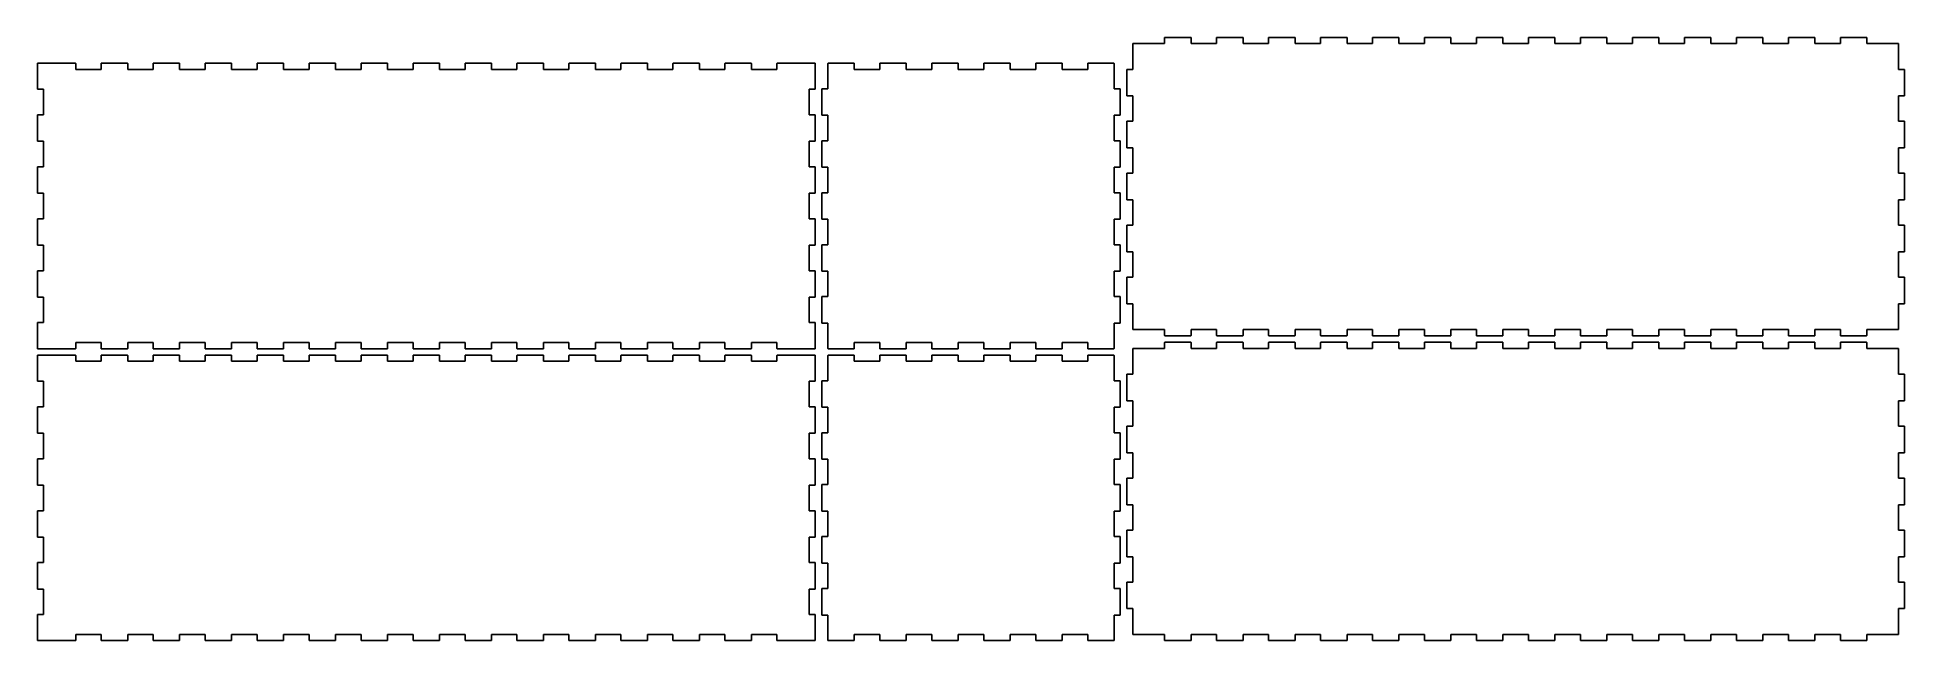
# Model space of a CAD drawing. Header units: inches. Extents: x 0 to 36, y 0.1 to 11.8.
import ezdxf

# ---------------------------------------------------------------- set-up
doc = ezdxf.new("R2010")
doc.units = ezdxf.units.IN

msp = doc.modelspace()

# ---------------------------------------------------------------- linework, layer by layer
at = {"layer": 'back_outsideCutPath'}
for p, q in [((0.003, 11.27), (0, 11.267)), ((0, 11.267), (0, 10.77)), ((0.737, 11.27), (0.003, 11.27)), ((0.74, 11.267), (0.737, 11.27)), ((0.74, 11.152), (0.74, 11.267)), ((1.234, 11.27), (1.231, 11.267)), ((1.231, 11.267), (1.231, 11.152)), ((1.74, 11.27), (1.234, 11.27)), ((1.743, 11.267), (1.74, 11.27)), ((1.743, 11.152), (1.743, 11.267)), ((2.237, 11.27), (2.234, 11.267)), ((2.234, 11.267), (2.234, 11.152)), ((2.743, 11.27), (2.237, 11.27)), ((2.746, 11.267), (2.743, 11.27)), ((2.746, 11.152), (2.746, 11.267)), ((3.24, 11.27), (3.237, 11.267)), ((3.237, 11.267), (3.237, 11.152)), ((3.746, 11.27), (3.24, 11.27)), ((3.749, 11.267), (3.746, 11.27)), ((3.749, 11.152), (3.749, 11.267)), ((4.243, 11.27), (4.24, 11.267)), ((4.24, 11.267), (4.24, 11.152)), ((4.749, 11.27), (4.243, 11.27)), ((4.752, 11.267), (4.749, 11.27)), ((4.752, 11.152), (4.752, 11.267)), ((5.246, 11.27), (5.243, 11.267)), ((5.243, 11.267), (5.243, 11.152)), ((5.752, 11.27), (5.246, 11.27)), ((5.755, 11.267), (5.752, 11.27)), ((5.755, 11.152), (5.755, 11.267)), ((6.249, 11.27), (6.246, 11.267)), ((6.246, 11.267), (6.246, 11.152)), ((6.755, 11.27), (6.249, 11.27)), ((6.758, 11.267), (6.755, 11.27)), ((6.758, 11.152), (6.758, 11.267)), ((7.252, 11.27), (7.249, 11.267)), ((7.249, 11.267), (7.249, 11.152)), ((7.758, 11.27), (7.252, 11.27)), ((7.761, 11.267), (7.758, 11.27)), ((7.761, 11.152), (7.761, 11.267)), ((8.255, 11.27), (8.252, 11.267)), ((8.252, 11.267), (8.252, 11.152)), ((8.761, 11.27), (8.255, 11.27)), ((8.764, 11.267), (8.761, 11.27)), ((8.764, 11.152), (8.764, 11.267)), ((9.258, 11.27), (9.255, 11.267)), ((9.255, 11.267), (9.255, 11.152)), ((9.764, 11.27), (9.258, 11.27)), ((9.767, 11.267), (9.764, 11.27)), ((9.767, 11.152), (9.767, 11.267)), ((10.261, 11.27), (10.258, 11.267)), ((10.258, 11.267), (10.258, 11.152)), ((10.767, 11.27), (10.261, 11.27)), ((10.77, 11.267), (10.767, 11.27)), ((10.77, 11.152), (10.77, 11.267)), ((11.264, 11.27), (11.261, 11.267)), ((11.261, 11.267), (11.261, 11.152)), ((11.77, 11.27), (11.264, 11.27)), ((11.773, 11.267), (11.77, 11.27)), ((11.773, 11.152), (11.773, 11.267)), ((12.267, 11.27), (12.264, 11.267)), ((12.264, 11.267), (12.264, 11.152)), ((12.773, 11.27), (12.267, 11.27)), ((12.776, 11.267), (12.773, 11.27)), ((12.776, 11.152), (12.776, 11.267)), ((13.27, 11.27), (13.267, 11.267)), ((13.267, 11.267), (13.267, 11.152)), ((13.776, 11.27), (13.27, 11.27)), ((13.779, 11.267), (13.776, 11.27)), ((13.779, 11.152), (13.779, 11.267)), ((14.273, 11.27), (14.27, 11.267)), ((14.27, 11.267), (14.27, 11.152)), ((15.007, 11.27), (14.273, 11.27)), ((15.01, 11.267), (15.007, 11.27)), ((15.01, 10.77), (15.01, 11.267)), ((1.231, 11.152), (0.74, 11.152)), ((2.234, 11.152), (1.743, 11.152)), ((3.237, 11.152), (2.746, 11.152)), ((4.24, 11.152), (3.749, 11.152)), ((5.243, 11.152), (4.752, 11.152)), ((6.246, 11.152), (5.755, 11.152)), ((7.249, 11.152), (6.758, 11.152)), ((8.252, 11.152), (7.761, 11.152)), ((9.255, 11.152), (8.764, 11.152)), ((10.258, 11.152), (9.767, 11.152)), ((11.261, 11.152), (10.77, 11.152)), ((12.264, 11.152), (11.773, 11.152)), ((13.267, 11.152), (12.776, 11.152)), ((14.27, 11.152), (13.779, 11.152)), ((0, 10.77), (0.003, 10.767)), ((0.003, 10.767), (0.118, 10.767)), ((0.118, 10.767), (0.118, 10.275)), ((14.892, 10.275), (14.892, 10.767)), ((14.892, 10.767), (15.007, 10.767)), ((15.007, 10.767), (15.01, 10.77)), ((0.003, 10.275), (0, 10.272)), ((0, 10.272), (0, 9.767)), ((0.118, 10.275), (0.003, 10.275)), ((15.007, 10.275), (14.892, 10.275)), ((15.01, 10.272), (15.007, 10.275)), ((15.01, 9.767), (15.01, 10.272)), ((0, 9.767), (0.003, 9.764)), ((0.003, 9.764), (0.118, 9.764)), ((0.118, 9.764), (0.118, 9.272)), ((14.892, 9.272), (14.892, 9.764)), ((14.892, 9.764), (15.007, 9.764)), ((15.007, 9.764), (15.01, 9.767)), ((0.003, 9.272), (0, 9.269)), ((0, 9.269), (0, 8.764)), ((0.118, 9.272), (0.003, 9.272)), ((15.007, 9.272), (14.892, 9.272)), ((15.01, 9.269), (15.007, 9.272)), ((15.01, 8.764), (15.01, 9.269)), ((0, 8.764), (0.003, 8.761)), ((0.003, 8.761), (0.118, 8.761)), ((0.118, 8.761), (0.118, 8.269)), ((14.892, 8.269), (14.892, 8.761)), ((14.892, 8.761), (15.007, 8.761)), ((15.007, 8.761), (15.01, 8.764)), ((0.003, 8.269), (0, 8.266)), ((0, 8.266), (0, 7.761)), ((0.118, 8.269), (0.003, 8.269)), ((15.007, 8.269), (14.892, 8.269)), ((15.01, 8.266), (15.007, 8.269)), ((15.01, 7.761), (15.01, 8.266)), ((0, 7.761), (0.003, 7.758)), ((0.003, 7.758), (0.118, 7.758)), ((0.118, 7.758), (0.118, 7.266)), ((14.892, 7.266), (14.892, 7.758)), ((14.892, 7.758), (15.007, 7.758)), ((15.007, 7.758), (15.01, 7.761)), ((0.003, 7.266), (0, 7.263)), ((0, 7.263), (0, 6.758)), ((0.118, 7.266), (0.003, 7.266)), ((15.007, 7.266), (14.892, 7.266)), ((15.01, 7.263), (15.007, 7.266)), ((15.01, 6.758), (15.01, 7.263)), ((0, 6.758), (0.003, 6.755)), ((0.003, 6.755), (0.118, 6.755)), ((0.118, 6.755), (0.118, 6.263)), ((14.892, 6.263), (14.892, 6.755)), ((14.892, 6.755), (15.007, 6.755)), ((15.007, 6.755), (15.01, 6.758)), ((0.003, 6.263), (0, 6.26)), ((0, 6.26), (0, 5.763)), ((0.118, 6.263), (0.003, 6.263)), ((15.007, 6.263), (14.892, 6.263)), ((15.01, 6.26), (15.007, 6.263)), ((15.01, 5.763), (15.01, 6.26)), ((0.74, 5.763), (0.74, 5.878)), ((0.74, 5.878), (1.231, 5.878)), ((1.231, 5.878), (1.231, 5.763)), ((1.743, 5.763), (1.743, 5.878)), ((1.743, 5.878), (2.234, 5.878)), ((2.234, 5.878), (2.234, 5.763)), ((2.746, 5.763), (2.746, 5.878)), ((2.746, 5.878), (3.237, 5.878)), ((3.237, 5.878), (3.237, 5.763)), ((3.749, 5.763), (3.749, 5.878)), ((3.749, 5.878), (4.24, 5.878)), ((4.24, 5.878), (4.24, 5.763)), ((4.752, 5.763), (4.752, 5.878)), ((4.752, 5.878), (5.243, 5.878)), ((5.243, 5.878), (5.243, 5.763)), ((5.755, 5.763), (5.755, 5.878)), ((5.755, 5.878), (6.246, 5.878)), ((6.246, 5.878), (6.246, 5.763)), ((6.758, 5.763), (6.758, 5.878)), ((6.758, 5.878), (7.249, 5.878)), ((7.249, 5.878), (7.249, 5.763)), ((7.761, 5.763), (7.761, 5.878)), ((7.761, 5.878), (8.252, 5.878)), ((8.252, 5.878), (8.252, 5.763)), ((8.764, 5.763), (8.764, 5.878)), ((8.764, 5.878), (9.255, 5.878)), ((9.255, 5.878), (9.255, 5.763)), ((9.767, 5.763), (9.767, 5.878)), ((9.767, 5.878), (10.258, 5.878)), ((10.258, 5.878), (10.258, 5.763)), ((10.77, 5.763), (10.77, 5.878)), ((10.77, 5.878), (11.261, 5.878)), ((11.261, 5.878), (11.261, 5.763)), ((11.773, 5.763), (11.773, 5.878)), ((11.773, 5.878), (12.264, 5.878)), ((12.264, 5.878), (12.264, 5.763)), ((12.776, 5.763), (12.776, 5.878)), ((12.776, 5.878), (13.267, 5.878)), ((13.267, 5.878), (13.267, 5.763)), ((13.779, 5.763), (13.779, 5.878)), ((13.779, 5.878), (14.27, 5.878)), ((14.27, 5.878), (14.27, 5.763)), ((0, 5.763), (0.003, 5.76)), ((0.003, 5.76), (0.737, 5.76)), ((0.737, 5.76), (0.74, 5.763)), ((1.231, 5.763), (1.234, 5.76)), ((1.234, 5.76), (1.74, 5.76)), ((1.74, 5.76), (1.743, 5.763)), ((2.234, 5.763), (2.237, 5.76)), ((2.237, 5.76), (2.743, 5.76)), ((2.743, 5.76), (2.746, 5.763)), ((3.237, 5.763), (3.24, 5.76)), ((3.24, 5.76), (3.746, 5.76)), ((3.746, 5.76), (3.749, 5.763)), ((4.24, 5.763), (4.243, 5.76)), ((4.243, 5.76), (4.749, 5.76)), ((4.749, 5.76), (4.752, 5.763)), ((5.243, 5.763), (5.246, 5.76)), ((5.246, 5.76), (5.752, 5.76)), ((5.752, 5.76), (5.755, 5.763)), ((6.246, 5.763), (6.249, 5.76)), ((6.249, 5.76), (6.755, 5.76)), ((6.755, 5.76), (6.758, 5.763)), ((7.249, 5.763), (7.252, 5.76)), ((7.252, 5.76), (7.758, 5.76)), ((7.758, 5.76), (7.761, 5.763)), ((8.252, 5.763), (8.255, 5.76)), ((8.255, 5.76), (8.761, 5.76)), ((8.761, 5.76), (8.764, 5.763)), ((9.255, 5.763), (9.258, 5.76)), ((9.258, 5.76), (9.764, 5.76)), ((9.764, 5.76), (9.767, 5.763)), ((10.258, 5.763), (10.261, 5.76)), ((10.261, 5.76), (10.767, 5.76)), ((10.767, 5.76), (10.77, 5.763)), ((11.261, 5.763), (11.264, 5.76)), ((11.264, 5.76), (11.77, 5.76)), ((11.77, 5.76), (11.773, 5.763)), ((12.264, 5.763), (12.267, 5.76)), ((12.267, 5.76), (12.773, 5.76)), ((12.773, 5.76), (12.776, 5.763)), ((13.267, 5.763), (13.27, 5.76)), ((13.27, 5.76), (13.776, 5.76)), ((13.776, 5.76), (13.779, 5.763)), ((14.27, 5.763), (14.273, 5.76)), ((14.273, 5.76), (15.007, 5.76)), ((15.007, 5.76), (15.01, 5.763))]:
    msp.add_line(p, q, dxfattribs=at)
at = {"layer": 'bottom_outsideCutPath'}
for p, q in [((21.141, 11.652), (21.138, 11.649)), ((21.138, 11.649), (21.138, 11.152)), ((21.75, 11.652), (21.141, 11.652)), ((21.753, 11.77), (21.75, 11.767)), ((21.75, 11.767), (21.75, 11.652)), ((22.258, 11.77), (21.753, 11.77)), ((22.261, 11.767), (22.258, 11.77)), ((22.261, 11.652), (22.261, 11.767)), ((22.753, 11.652), (22.261, 11.652)), ((22.756, 11.77), (22.753, 11.767)), ((22.753, 11.767), (22.753, 11.652)), ((23.261, 11.77), (22.756, 11.77)), ((23.264, 11.767), (23.261, 11.77)), ((23.264, 11.652), (23.264, 11.767)), ((23.756, 11.652), (23.264, 11.652)), ((23.759, 11.77), (23.756, 11.767)), ((23.756, 11.767), (23.756, 11.652)), ((24.264, 11.77), (23.759, 11.77)), ((24.267, 11.767), (24.264, 11.77)), ((24.267, 11.652), (24.267, 11.767)), ((24.759, 11.652), (24.267, 11.652)), ((24.762, 11.77), (24.759, 11.767)), ((24.759, 11.767), (24.759, 11.652)), ((25.267, 11.77), (24.762, 11.77)), ((25.27, 11.767), (25.267, 11.77)), ((25.27, 11.652), (25.27, 11.767)), ((25.762, 11.652), (25.27, 11.652)), ((25.765, 11.77), (25.762, 11.767)), ((25.762, 11.767), (25.762, 11.652)), ((26.27, 11.77), (25.765, 11.77)), ((26.273, 11.767), (26.27, 11.77)), ((26.273, 11.652), (26.273, 11.767)), ((26.765, 11.652), (26.273, 11.652)), ((26.768, 11.77), (26.765, 11.767)), ((26.765, 11.767), (26.765, 11.652)), ((27.273, 11.77), (26.768, 11.77)), ((27.276, 11.767), (27.273, 11.77)), ((27.276, 11.652), (27.276, 11.767)), ((27.768, 11.652), (27.276, 11.652)), ((27.771, 11.77), (27.768, 11.767)), ((27.768, 11.767), (27.768, 11.652)), ((28.276, 11.77), (27.771, 11.77)), ((28.279, 11.767), (28.276, 11.77)), ((28.279, 11.652), (28.279, 11.767)), ((28.771, 11.652), (28.279, 11.652)), ((28.774, 11.77), (28.771, 11.767)), ((28.771, 11.767), (28.771, 11.652)), ((29.279, 11.77), (28.774, 11.77)), ((29.282, 11.767), (29.279, 11.77)), ((29.282, 11.652), (29.282, 11.767)), ((29.774, 11.652), (29.282, 11.652)), ((29.777, 11.77), (29.774, 11.767)), ((29.774, 11.767), (29.774, 11.652)), ((30.282, 11.77), (29.777, 11.77)), ((30.285, 11.767), (30.282, 11.77)), ((30.285, 11.652), (30.285, 11.767)), ((30.777, 11.652), (30.285, 11.652)), ((30.78, 11.77), (30.777, 11.767)), ((30.777, 11.767), (30.777, 11.652)), ((31.285, 11.77), (30.78, 11.77)), ((31.288, 11.767), (31.285, 11.77)), ((31.288, 11.652), (31.288, 11.767)), ((31.78, 11.652), (31.288, 11.652)), ((31.783, 11.77), (31.78, 11.767)), ((31.78, 11.767), (31.78, 11.652)), ((32.288, 11.77), (31.783, 11.77)), ((32.291, 11.767), (32.288, 11.77)), ((32.291, 11.652), (32.291, 11.767)), ((32.783, 11.652), (32.291, 11.652)), ((32.786, 11.77), (32.783, 11.767)), ((32.783, 11.767), (32.783, 11.652)), ((33.291, 11.77), (32.786, 11.77)), ((33.294, 11.767), (33.291, 11.77)), ((33.294, 11.652), (33.294, 11.767)), ((33.786, 11.652), (33.294, 11.652)), ((33.789, 11.77), (33.786, 11.767)), ((33.786, 11.767), (33.786, 11.652)), ((34.294, 11.77), (33.789, 11.77)), ((34.297, 11.767), (34.294, 11.77)), ((34.297, 11.652), (34.297, 11.767)), ((34.789, 11.652), (34.297, 11.652)), ((34.792, 11.77), (34.789, 11.767)), ((34.789, 11.767), (34.789, 11.652)), ((35.297, 11.77), (34.792, 11.77)), ((35.3, 11.767), (35.297, 11.77)), ((35.3, 11.652), (35.3, 11.767)), ((35.909, 11.652), (35.3, 11.652)), ((35.912, 11.649), (35.909, 11.652)), ((35.912, 11.152), (35.912, 11.649)), ((21.023, 11.152), (21.02, 11.149)), ((21.02, 11.149), (21.02, 10.643)), ((21.138, 11.152), (21.023, 11.152)), ((36.027, 11.152), (35.912, 11.152)), ((36.03, 11.149), (36.027, 11.152)), ((36.03, 10.643), (36.03, 11.149)), ((21.02, 10.643), (21.023, 10.64)), ((21.023, 10.64), (21.138, 10.64)), ((21.138, 10.64), (21.138, 10.149)), ((35.912, 10.149), (35.912, 10.64)), ((35.912, 10.64), (36.027, 10.64)), ((36.027, 10.64), (36.03, 10.643)), ((21.023, 10.149), (21.02, 10.146)), ((21.02, 10.146), (21.02, 9.64)), ((21.138, 10.149), (21.023, 10.149)), ((36.027, 10.149), (35.912, 10.149)), ((36.03, 10.146), (36.027, 10.149)), ((36.03, 9.64), (36.03, 10.146)), ((21.02, 9.64), (21.023, 9.637)), ((21.023, 9.637), (21.138, 9.637)), ((21.138, 9.637), (21.138, 9.146)), ((35.912, 9.146), (35.912, 9.637)), ((35.912, 9.637), (36.027, 9.637)), ((36.027, 9.637), (36.03, 9.64)), ((21.023, 9.146), (21.02, 9.143)), ((21.02, 9.143), (21.02, 8.637)), ((21.138, 9.146), (21.023, 9.146)), ((36.027, 9.146), (35.912, 9.146)), ((36.03, 9.143), (36.027, 9.146)), ((36.03, 8.637), (36.03, 9.143)), ((21.02, 8.637), (21.023, 8.634)), ((21.023, 8.634), (21.138, 8.634)), ((21.138, 8.634), (21.138, 8.143)), ((35.912, 8.143), (35.912, 8.634)), ((35.912, 8.634), (36.027, 8.634)), ((36.027, 8.634), (36.03, 8.637)), ((21.023, 8.143), (21.02, 8.14)), ((21.02, 8.14), (21.02, 7.634)), ((21.138, 8.143), (21.023, 8.143)), ((36.027, 8.143), (35.912, 8.143)), ((36.03, 8.14), (36.027, 8.143)), ((36.03, 7.634), (36.03, 8.14)), ((21.02, 7.634), (21.023, 7.631)), ((21.023, 7.631), (21.138, 7.631)), ((21.138, 7.631), (21.138, 7.14)), ((35.912, 7.14), (35.912, 7.631)), ((35.912, 7.631), (36.027, 7.631)), ((36.027, 7.631), (36.03, 7.634)), ((21.023, 7.14), (21.02, 7.137)), ((21.02, 7.137), (21.02, 6.631)), ((21.138, 7.14), (21.023, 7.14)), ((36.027, 7.14), (35.912, 7.14)), ((36.03, 7.137), (36.027, 7.14)), ((36.03, 6.631), (36.03, 7.137)), ((21.02, 6.631), (21.023, 6.628)), ((21.023, 6.628), (21.138, 6.628)), ((21.138, 6.628), (21.138, 6.131)), ((35.912, 6.131), (35.912, 6.628)), ((35.912, 6.628), (36.027, 6.628)), ((36.027, 6.628), (36.03, 6.631)), ((21.138, 6.131), (21.141, 6.128)), ((21.141, 6.128), (21.75, 6.128)), ((21.75, 6.128), (21.75, 6.013)), ((22.261, 6.013), (22.261, 6.128)), ((22.261, 6.128), (22.753, 6.128)), ((22.753, 6.128), (22.753, 6.013)), ((23.264, 6.013), (23.264, 6.128)), ((23.264, 6.128), (23.756, 6.128)), ((23.756, 6.128), (23.756, 6.013)), ((24.267, 6.013), (24.267, 6.128)), ((24.267, 6.128), (24.759, 6.128)), ((24.759, 6.128), (24.759, 6.013)), ((25.27, 6.013), (25.27, 6.128)), ((25.27, 6.128), (25.762, 6.128)), ((25.762, 6.128), (25.762, 6.013)), ((26.273, 6.013), (26.273, 6.128)), ((26.273, 6.128), (26.765, 6.128)), ((26.765, 6.128), (26.765, 6.013)), ((27.276, 6.013), (27.276, 6.128)), ((27.276, 6.128), (27.768, 6.128)), ((27.768, 6.128), (27.768, 6.013)), ((28.279, 6.013), (28.279, 6.128)), ((28.279, 6.128), (28.771, 6.128)), ((28.771, 6.128), (28.771, 6.013)), ((29.282, 6.013), (29.282, 6.128)), ((29.282, 6.128), (29.774, 6.128)), ((29.774, 6.128), (29.774, 6.013)), ((30.285, 6.013), (30.285, 6.128)), ((30.285, 6.128), (30.777, 6.128)), ((30.777, 6.128), (30.777, 6.013)), ((31.288, 6.013), (31.288, 6.128)), ((31.288, 6.128), (31.78, 6.128)), ((31.78, 6.128), (31.78, 6.013)), ((32.291, 6.013), (32.291, 6.128)), ((32.291, 6.128), (32.783, 6.128)), ((32.783, 6.128), (32.783, 6.013)), ((33.294, 6.013), (33.294, 6.128)), ((33.294, 6.128), (33.786, 6.128)), ((33.786, 6.128), (33.786, 6.013)), ((34.297, 6.013), (34.297, 6.128)), ((34.297, 6.128), (34.789, 6.128)), ((34.789, 6.128), (34.789, 6.013)), ((35.3, 6.013), (35.3, 6.128)), ((35.3, 6.128), (35.909, 6.128)), ((35.909, 6.128), (35.912, 6.131)), ((21.75, 6.013), (21.753, 6.01)), ((21.753, 6.01), (22.258, 6.01)), ((22.258, 6.01), (22.261, 6.013)), ((22.753, 6.013), (22.756, 6.01)), ((22.756, 6.01), (23.261, 6.01)), ((23.261, 6.01), (23.264, 6.013)), ((23.756, 6.013), (23.759, 6.01)), ((23.759, 6.01), (24.264, 6.01)), ((24.264, 6.01), (24.267, 6.013)), ((24.759, 6.013), (24.762, 6.01)), ((24.762, 6.01), (25.267, 6.01)), ((25.267, 6.01), (25.27, 6.013)), ((25.762, 6.013), (25.765, 6.01)), ((25.765, 6.01), (26.27, 6.01)), ((26.27, 6.01), (26.273, 6.013)), ((26.765, 6.013), (26.768, 6.01)), ((26.768, 6.01), (27.273, 6.01)), ((27.273, 6.01), (27.276, 6.013)), ((27.768, 6.013), (27.771, 6.01)), ((27.771, 6.01), (28.276, 6.01)), ((28.276, 6.01), (28.279, 6.013)), ((28.771, 6.013), (28.774, 6.01)), ((28.774, 6.01), (29.279, 6.01)), ((29.279, 6.01), (29.282, 6.013)), ((29.774, 6.013), (29.777, 6.01)), ((29.777, 6.01), (30.282, 6.01)), ((30.282, 6.01), (30.285, 6.013)), ((30.777, 6.013), (30.78, 6.01)), ((30.78, 6.01), (31.285, 6.01)), ((31.285, 6.01), (31.288, 6.013)), ((31.78, 6.013), (31.783, 6.01)), ((31.783, 6.01), (32.288, 6.01)), ((32.288, 6.01), (32.291, 6.013)), ((32.783, 6.013), (32.786, 6.01)), ((32.786, 6.01), (33.291, 6.01)), ((33.291, 6.01), (33.294, 6.013)), ((33.786, 6.013), (33.789, 6.01)), ((33.789, 6.01), (34.294, 6.01)), ((34.294, 6.01), (34.297, 6.013)), ((34.789, 6.013), (34.792, 6.01)), ((34.792, 6.01), (35.297, 6.01)), ((35.297, 6.01), (35.3, 6.013))]:
    msp.add_line(p, q, dxfattribs=at)
at = {"layer": 'front_outsideCutPath'}
for p, q in [((0.003, 5.635), (0, 5.632)), ((0, 5.632), (0, 5.135)), ((0.737, 5.635), (0.003, 5.635)), ((0.74, 5.632), (0.737, 5.635)), ((0.74, 5.517), (0.74, 5.632)), ((1.231, 5.517), (0.74, 5.517)), ((1.234, 5.635), (1.231, 5.632)), ((1.231, 5.632), (1.231, 5.517)), ((1.74, 5.635), (1.234, 5.635)), ((1.743, 5.632), (1.74, 5.635)), ((1.743, 5.517), (1.743, 5.632)), ((2.234, 5.517), (1.743, 5.517)), ((2.237, 5.635), (2.234, 5.632)), ((2.234, 5.632), (2.234, 5.517)), ((2.743, 5.635), (2.237, 5.635)), ((2.746, 5.632), (2.743, 5.635)), ((2.746, 5.517), (2.746, 5.632)), ((3.237, 5.517), (2.746, 5.517)), ((3.24, 5.635), (3.237, 5.632)), ((3.237, 5.632), (3.237, 5.517)), ((3.746, 5.635), (3.24, 5.635)), ((3.749, 5.632), (3.746, 5.635)), ((3.749, 5.517), (3.749, 5.632)), ((4.24, 5.517), (3.749, 5.517)), ((4.243, 5.635), (4.24, 5.632)), ((4.24, 5.632), (4.24, 5.517)), ((4.749, 5.635), (4.243, 5.635)), ((4.752, 5.632), (4.749, 5.635)), ((4.752, 5.517), (4.752, 5.632)), ((5.243, 5.517), (4.752, 5.517)), ((5.246, 5.635), (5.243, 5.632)), ((5.243, 5.632), (5.243, 5.517)), ((5.752, 5.635), (5.246, 5.635)), ((5.755, 5.632), (5.752, 5.635)), ((5.755, 5.517), (5.755, 5.632)), ((6.246, 5.517), (5.755, 5.517)), ((6.249, 5.635), (6.246, 5.632)), ((6.246, 5.632), (6.246, 5.517)), ((6.755, 5.635), (6.249, 5.635)), ((6.758, 5.632), (6.755, 5.635)), ((6.758, 5.517), (6.758, 5.632)), ((7.249, 5.517), (6.758, 5.517)), ((7.252, 5.635), (7.249, 5.632)), ((7.249, 5.632), (7.249, 5.517)), ((7.758, 5.635), (7.252, 5.635)), ((7.761, 5.632), (7.758, 5.635)), ((7.761, 5.517), (7.761, 5.632)), ((8.252, 5.517), (7.761, 5.517)), ((8.255, 5.635), (8.252, 5.632)), ((8.252, 5.632), (8.252, 5.517)), ((8.761, 5.635), (8.255, 5.635)), ((8.764, 5.632), (8.761, 5.635)), ((8.764, 5.517), (8.764, 5.632)), ((9.255, 5.517), (8.764, 5.517)), ((9.258, 5.635), (9.255, 5.632)), ((9.255, 5.632), (9.255, 5.517)), ((9.764, 5.635), (9.258, 5.635)), ((9.767, 5.632), (9.764, 5.635)), ((9.767, 5.517), (9.767, 5.632)), ((10.258, 5.517), (9.767, 5.517)), ((10.261, 5.635), (10.258, 5.632)), ((10.258, 5.632), (10.258, 5.517)), ((10.767, 5.635), (10.261, 5.635)), ((10.77, 5.632), (10.767, 5.635)), ((10.77, 5.517), (10.77, 5.632)), ((11.261, 5.517), (10.77, 5.517)), ((11.264, 5.635), (11.261, 5.632)), ((11.261, 5.632), (11.261, 5.517)), ((11.77, 5.635), (11.264, 5.635)), ((11.773, 5.632), (11.77, 5.635)), ((11.773, 5.517), (11.773, 5.632)), ((12.264, 5.517), (11.773, 5.517)), ((12.267, 5.635), (12.264, 5.632)), ((12.264, 5.632), (12.264, 5.517)), ((12.773, 5.635), (12.267, 5.635)), ((12.776, 5.632), (12.773, 5.635)), ((12.776, 5.517), (12.776, 5.632)), ((13.267, 5.517), (12.776, 5.517)), ((13.27, 5.635), (13.267, 5.632)), ((13.267, 5.632), (13.267, 5.517)), ((13.776, 5.635), (13.27, 5.635)), ((13.779, 5.632), (13.776, 5.635)), ((13.779, 5.517), (13.779, 5.632)), ((14.27, 5.517), (13.779, 5.517)), ((14.273, 5.635), (14.27, 5.632)), ((14.27, 5.632), (14.27, 5.517)), ((15.007, 5.635), (14.273, 5.635)), ((15.01, 5.632), (15.007, 5.635)), ((15.01, 5.135), (15.01, 5.632)), ((0, 5.135), (0.003, 5.132)), ((0.003, 5.132), (0.118, 5.132)), ((0.118, 5.132), (0.118, 4.64)), ((14.892, 4.64), (14.892, 5.132)), ((14.892, 5.132), (15.007, 5.132)), ((15.007, 5.132), (15.01, 5.135)), ((0.003, 4.64), (0, 4.637)), ((0, 4.637), (0, 4.132)), ((0.118, 4.64), (0.003, 4.64)), ((15.007, 4.64), (14.892, 4.64)), ((15.01, 4.637), (15.007, 4.64)), ((15.01, 4.132), (15.01, 4.637)), ((0, 4.132), (0.003, 4.129)), ((0.003, 4.129), (0.118, 4.129)), ((0.118, 4.129), (0.118, 3.637)), ((14.892, 3.637), (14.892, 4.129)), ((14.892, 4.129), (15.007, 4.129)), ((15.007, 4.129), (15.01, 4.132)), ((0.003, 3.637), (0, 3.634)), ((0, 3.634), (0, 3.129)), ((0.118, 3.637), (0.003, 3.637)), ((15.007, 3.637), (14.892, 3.637)), ((15.01, 3.634), (15.007, 3.637)), ((15.01, 3.129), (15.01, 3.634)), ((0, 3.129), (0.003, 3.126)), ((0.003, 3.126), (0.118, 3.126)), ((0.118, 3.126), (0.118, 2.634)), ((14.892, 2.634), (14.892, 3.126)), ((14.892, 3.126), (15.007, 3.126)), ((15.007, 3.126), (15.01, 3.129)), ((0.003, 2.634), (0, 2.631)), ((0, 2.631), (0, 2.126)), ((0.118, 2.634), (0.003, 2.634)), ((15.007, 2.634), (14.892, 2.634)), ((15.01, 2.631), (15.007, 2.634)), ((15.01, 2.126), (15.01, 2.631)), ((0, 2.126), (0.003, 2.123)), ((0.003, 2.123), (0.118, 2.123)), ((0.118, 2.123), (0.118, 1.631)), ((14.892, 1.631), (14.892, 2.123)), ((14.892, 2.123), (15.007, 2.123)), ((15.007, 2.123), (15.01, 2.126)), ((0.003, 1.631), (0, 1.628)), ((0, 1.628), (0, 1.123)), ((0.118, 1.631), (0.003, 1.631)), ((15.007, 1.631), (14.892, 1.631)), ((15.01, 1.628), (15.007, 1.631)), ((15.01, 1.123), (15.01, 1.628)), ((0, 1.123), (0.003, 1.12)), ((0.003, 1.12), (0.118, 1.12)), ((0.118, 1.12), (0.118, 0.628)), ((14.892, 0.628), (14.892, 1.12)), ((14.892, 1.12), (15.007, 1.12)), ((15.007, 1.12), (15.01, 1.123)), ((0.003, 0.628), (0, 0.625)), ((0, 0.625), (0, 0.128)), ((0.118, 0.628), (0.003, 0.628)), ((15.007, 0.628), (14.892, 0.628)), ((15.01, 0.625), (15.007, 0.628)), ((15.01, 0.128), (15.01, 0.625)), ((0, 0.128), (0.003, 0.125)), ((0.003, 0.125), (0.737, 0.125)), ((0.737, 0.125), (0.74, 0.128)), ((0.74, 0.128), (0.74, 0.243)), ((0.74, 0.243), (1.231, 0.243)), ((1.231, 0.243), (1.231, 0.128)), ((1.231, 0.128), (1.234, 0.125)), ((1.234, 0.125), (1.74, 0.125)), ((1.74, 0.125), (1.743, 0.128)), ((1.743, 0.128), (1.743, 0.243)), ((1.743, 0.243), (2.234, 0.243)), ((2.234, 0.243), (2.234, 0.128)), ((2.234, 0.128), (2.237, 0.125)), ((2.237, 0.125), (2.743, 0.125)), ((2.743, 0.125), (2.746, 0.128)), ((2.746, 0.128), (2.746, 0.243)), ((2.746, 0.243), (3.237, 0.243)), ((3.237, 0.243), (3.237, 0.128)), ((3.237, 0.128), (3.24, 0.125)), ((3.24, 0.125), (3.746, 0.125)), ((3.746, 0.125), (3.749, 0.128)), ((3.749, 0.128), (3.749, 0.243)), ((3.749, 0.243), (4.24, 0.243)), ((4.24, 0.243), (4.24, 0.128)), ((4.24, 0.128), (4.243, 0.125)), ((4.243, 0.125), (4.749, 0.125)), ((4.749, 0.125), (4.752, 0.128)), ((4.752, 0.128), (4.752, 0.243)), ((4.752, 0.243), (5.243, 0.243)), ((5.243, 0.243), (5.243, 0.128)), ((5.243, 0.128), (5.246, 0.125)), ((5.246, 0.125), (5.752, 0.125)), ((5.752, 0.125), (5.755, 0.128)), ((5.755, 0.128), (5.755, 0.243)), ((5.755, 0.243), (6.246, 0.243)), ((6.246, 0.243), (6.246, 0.128)), ((6.246, 0.128), (6.249, 0.125)), ((6.249, 0.125), (6.755, 0.125)), ((6.755, 0.125), (6.758, 0.128)), ((6.758, 0.128), (6.758, 0.243)), ((6.758, 0.243), (7.249, 0.243)), ((7.249, 0.243), (7.249, 0.128)), ((7.249, 0.128), (7.252, 0.125)), ((7.252, 0.125), (7.758, 0.125)), ((7.758, 0.125), (7.761, 0.128)), ((7.761, 0.128), (7.761, 0.243)), ((7.761, 0.243), (8.252, 0.243)), ((8.252, 0.243), (8.252, 0.128)), ((8.252, 0.128), (8.255, 0.125)), ((8.255, 0.125), (8.761, 0.125)), ((8.761, 0.125), (8.764, 0.128)), ((8.764, 0.128), (8.764, 0.243)), ((8.764, 0.243), (9.255, 0.243)), ((9.255, 0.243), (9.255, 0.128)), ((9.255, 0.128), (9.258, 0.125)), ((9.258, 0.125), (9.764, 0.125)), ((9.764, 0.125), (9.767, 0.128)), ((9.767, 0.128), (9.767, 0.243)), ((9.767, 0.243), (10.258, 0.243)), ((10.258, 0.243), (10.258, 0.128)), ((10.258, 0.128), (10.261, 0.125)), ((10.261, 0.125), (10.767, 0.125)), ((10.767, 0.125), (10.77, 0.128)), ((10.77, 0.128), (10.77, 0.243)), ((10.77, 0.243), (11.261, 0.243)), ((11.261, 0.243), (11.261, 0.128)), ((11.261, 0.128), (11.264, 0.125)), ((11.264, 0.125), (11.77, 0.125)), ((11.77, 0.125), (11.773, 0.128)), ((11.773, 0.128), (11.773, 0.243)), ((11.773, 0.243), (12.264, 0.243)), ((12.264, 0.243), (12.264, 0.128)), ((12.264, 0.128), (12.267, 0.125)), ((12.267, 0.125), (12.773, 0.125)), ((12.773, 0.125), (12.776, 0.128)), ((12.776, 0.128), (12.776, 0.243)), ((12.776, 0.243), (13.267, 0.243)), ((13.267, 0.243), (13.267, 0.128)), ((13.267, 0.128), (13.27, 0.125)), ((13.27, 0.125), (13.776, 0.125)), ((13.776, 0.125), (13.779, 0.128)), ((13.779, 0.128), (13.779, 0.243)), ((13.779, 0.243), (14.27, 0.243)), ((14.27, 0.243), (14.27, 0.128)), ((14.27, 0.128), (14.273, 0.125)), ((14.273, 0.125), (15.007, 0.125)), ((15.007, 0.125), (15.01, 0.128))]:
    msp.add_line(p, q, dxfattribs=at)
at = {"layer": 'left_outsideCutPath'}
for p, q in [((15.256, 5.635), (15.253, 5.632)), ((15.253, 5.632), (15.253, 5.142)), ((15.76, 5.635), (15.256, 5.635)), ((15.763, 5.632), (15.76, 5.635)), ((15.763, 5.517), (15.763, 5.632)), ((16.255, 5.517), (15.763, 5.517)), ((16.258, 5.635), (16.255, 5.632)), ((16.255, 5.632), (16.255, 5.517)), ((16.763, 5.635), (16.258, 5.635)), ((16.766, 5.632), (16.763, 5.635)), ((16.766, 5.517), (16.766, 5.632)), ((17.258, 5.517), (16.766, 5.517)), ((17.261, 5.635), (17.258, 5.632)), ((17.258, 5.632), (17.258, 5.517)), ((17.766, 5.635), (17.261, 5.635)), ((17.769, 5.632), (17.766, 5.635)), ((17.769, 5.517), (17.769, 5.632)), ((18.261, 5.517), (17.769, 5.517)), ((18.264, 5.635), (18.261, 5.632)), ((18.261, 5.632), (18.261, 5.517)), ((18.769, 5.635), (18.264, 5.635)), ((18.772, 5.632), (18.769, 5.635)), ((18.772, 5.517), (18.772, 5.632)), ((19.264, 5.517), (18.772, 5.517)), ((19.267, 5.635), (19.264, 5.632)), ((19.264, 5.632), (19.264, 5.517)), ((19.772, 5.635), (19.267, 5.635)), ((19.775, 5.632), (19.772, 5.635)), ((19.775, 5.517), (19.775, 5.632)), ((20.267, 5.517), (19.775, 5.517)), ((20.27, 5.635), (20.267, 5.632)), ((20.267, 5.632), (20.267, 5.517)), ((20.774, 5.635), (20.27, 5.635)), ((20.777, 5.632), (20.774, 5.635)), ((20.777, 5.142), (20.777, 5.632)), ((15.138, 5.142), (15.135, 5.139)), ((15.135, 5.139), (15.135, 4.633)), ((15.253, 5.142), (15.138, 5.142)), ((20.892, 5.142), (20.777, 5.142)), ((20.895, 5.139), (20.892, 5.142)), ((20.895, 4.633), (20.895, 5.139)), ((15.135, 4.633), (15.138, 4.63)), ((15.138, 4.63), (15.253, 4.63)), ((15.253, 4.63), (15.253, 4.139)), ((20.777, 4.139), (20.777, 4.63)), ((20.777, 4.63), (20.892, 4.63)), ((20.892, 4.63), (20.895, 4.633)), ((15.138, 4.139), (15.135, 4.136)), ((15.135, 4.136), (15.135, 3.63)), ((15.253, 4.139), (15.138, 4.139)), ((20.892, 4.139), (20.777, 4.139)), ((20.895, 4.136), (20.892, 4.139)), ((20.895, 3.63), (20.895, 4.136)), ((15.135, 3.63), (15.138, 3.627)), ((15.138, 3.627), (15.253, 3.627)), ((15.253, 3.627), (15.253, 3.136)), ((20.777, 3.136), (20.777, 3.627)), ((20.777, 3.627), (20.892, 3.627)), ((20.892, 3.627), (20.895, 3.63)), ((15.138, 3.136), (15.135, 3.133)), ((15.135, 3.133), (15.135, 2.627)), ((15.253, 3.136), (15.138, 3.136)), ((20.892, 3.136), (20.777, 3.136)), ((20.895, 3.133), (20.892, 3.136)), ((20.895, 2.627), (20.895, 3.133)), ((15.135, 2.627), (15.138, 2.624)), ((15.138, 2.624), (15.253, 2.624)), ((15.253, 2.624), (15.253, 2.133)), ((20.777, 2.133), (20.777, 2.624)), ((20.777, 2.624), (20.892, 2.624)), ((20.892, 2.624), (20.895, 2.627)), ((15.138, 2.133), (15.135, 2.13)), ((15.135, 2.13), (15.135, 1.624)), ((15.253, 2.133), (15.138, 2.133)), ((20.892, 2.133), (20.777, 2.133)), ((20.895, 2.13), (20.892, 2.133)), ((20.895, 1.624), (20.895, 2.13)), ((15.135, 1.624), (15.138, 1.621)), ((15.138, 1.621), (15.253, 1.621)), ((15.253, 1.621), (15.253, 1.13)), ((20.777, 1.13), (20.777, 1.621)), ((20.777, 1.621), (20.892, 1.621)), ((20.892, 1.621), (20.895, 1.624)), ((15.138, 1.13), (15.135, 1.127)), ((15.135, 1.127), (15.135, 0.621)), ((15.253, 1.13), (15.138, 1.13)), ((20.892, 1.13), (20.777, 1.13)), ((20.895, 1.127), (20.892, 1.13)), ((20.895, 0.621), (20.895, 1.127)), ((15.135, 0.621), (15.138, 0.618)), ((15.138, 0.618), (15.253, 0.618)), ((15.253, 0.618), (15.253, 0.128)), ((20.777, 0.128), (20.777, 0.618)), ((20.777, 0.618), (20.892, 0.618)), ((20.892, 0.618), (20.895, 0.621)), ((15.253, 0.128), (15.256, 0.125)), ((15.256, 0.125), (15.76, 0.125)), ((15.76, 0.125), (15.763, 0.128)), ((15.763, 0.128), (15.763, 0.243)), ((15.763, 0.243), (16.255, 0.243)), ((16.255, 0.243), (16.255, 0.128)), ((16.255, 0.128), (16.258, 0.125)), ((16.258, 0.125), (16.763, 0.125)), ((16.763, 0.125), (16.766, 0.128)), ((16.766, 0.128), (16.766, 0.243)), ((16.766, 0.243), (17.258, 0.243)), ((17.258, 0.243), (17.258, 0.128)), ((17.258, 0.128), (17.261, 0.125)), ((17.261, 0.125), (17.766, 0.125)), ((17.766, 0.125), (17.769, 0.128)), ((17.769, 0.128), (17.769, 0.243)), ((17.769, 0.243), (18.261, 0.243)), ((18.261, 0.243), (18.261, 0.128)), ((18.261, 0.128), (18.264, 0.125)), ((18.264, 0.125), (18.769, 0.125)), ((18.769, 0.125), (18.772, 0.128)), ((18.772, 0.128), (18.772, 0.243)), ((18.772, 0.243), (19.264, 0.243)), ((19.264, 0.243), (19.264, 0.128)), ((19.264, 0.128), (19.267, 0.125)), ((19.267, 0.125), (19.772, 0.125)), ((19.772, 0.125), (19.775, 0.128)), ((19.775, 0.128), (19.775, 0.243)), ((19.775, 0.243), (20.267, 0.243)), ((20.267, 0.243), (20.267, 0.128)), ((20.267, 0.128), (20.27, 0.125)), ((20.27, 0.125), (20.774, 0.125)), ((20.774, 0.125), (20.777, 0.128))]:
    msp.add_line(p, q, dxfattribs=at)
at = {"layer": 'right_outsideCutPath'}
for p, q in [((15.256, 11.27), (15.253, 11.267)), ((15.253, 11.267), (15.253, 10.777)), ((15.76, 11.27), (15.256, 11.27)), ((15.763, 11.267), (15.76, 11.27)), ((15.763, 11.152), (15.763, 11.267)), ((16.258, 11.27), (16.255, 11.267)), ((16.255, 11.267), (16.255, 11.152)), ((16.763, 11.27), (16.258, 11.27)), ((16.766, 11.267), (16.763, 11.27)), ((16.766, 11.152), (16.766, 11.267)), ((17.261, 11.27), (17.258, 11.267)), ((17.258, 11.267), (17.258, 11.152)), ((17.766, 11.27), (17.261, 11.27)), ((17.769, 11.267), (17.766, 11.27)), ((17.769, 11.152), (17.769, 11.267)), ((18.264, 11.27), (18.261, 11.267)), ((18.261, 11.267), (18.261, 11.152)), ((18.769, 11.27), (18.264, 11.27)), ((18.772, 11.267), (18.769, 11.27)), ((18.772, 11.152), (18.772, 11.267)), ((19.267, 11.27), (19.264, 11.267)), ((19.264, 11.267), (19.264, 11.152)), ((19.772, 11.27), (19.267, 11.27)), ((19.775, 11.267), (19.772, 11.27)), ((19.775, 11.152), (19.775, 11.267)), ((20.27, 11.27), (20.267, 11.267)), ((20.267, 11.267), (20.267, 11.152)), ((20.774, 11.27), (20.27, 11.27)), ((20.777, 11.267), (20.774, 11.27)), ((20.777, 10.777), (20.777, 11.267)), ((16.255, 11.152), (15.763, 11.152)), ((17.258, 11.152), (16.766, 11.152)), ((18.261, 11.152), (17.769, 11.152)), ((19.264, 11.152), (18.772, 11.152)), ((20.267, 11.152), (19.775, 11.152)), ((15.138, 10.777), (15.135, 10.774)), ((15.135, 10.774), (15.135, 10.268)), ((15.253, 10.777), (15.138, 10.777)), ((20.892, 10.777), (20.777, 10.777)), ((20.895, 10.774), (20.892, 10.777)), ((20.895, 10.268), (20.895, 10.774)), ((15.135, 10.268), (15.138, 10.265)), ((15.138, 10.265), (15.253, 10.265)), ((15.253, 10.265), (15.253, 9.774)), ((20.777, 9.774), (20.777, 10.265)), ((20.777, 10.265), (20.892, 10.265)), ((20.892, 10.265), (20.895, 10.268)), ((15.138, 9.774), (15.135, 9.771)), ((15.135, 9.771), (15.135, 9.265)), ((15.253, 9.774), (15.138, 9.774)), ((20.892, 9.774), (20.777, 9.774)), ((20.895, 9.771), (20.892, 9.774)), ((20.895, 9.265), (20.895, 9.771)), ((15.135, 9.265), (15.138, 9.262)), ((15.138, 9.262), (15.253, 9.262)), ((15.253, 9.262), (15.253, 8.771)), ((20.777, 8.771), (20.777, 9.262)), ((20.777, 9.262), (20.892, 9.262)), ((20.892, 9.262), (20.895, 9.265)), ((15.138, 8.771), (15.135, 8.768)), ((15.135, 8.768), (15.135, 8.262)), ((15.253, 8.771), (15.138, 8.771)), ((20.892, 8.771), (20.777, 8.771)), ((20.895, 8.768), (20.892, 8.771)), ((20.895, 8.262), (20.895, 8.768)), ((15.135, 8.262), (15.138, 8.259)), ((15.138, 8.259), (15.253, 8.259)), ((15.253, 8.259), (15.253, 7.768)), ((20.777, 7.768), (20.777, 8.259)), ((20.777, 8.259), (20.892, 8.259)), ((20.892, 8.259), (20.895, 8.262)), ((15.138, 7.768), (15.135, 7.765)), ((15.135, 7.765), (15.135, 7.259)), ((15.253, 7.768), (15.138, 7.768)), ((20.892, 7.768), (20.777, 7.768)), ((20.895, 7.765), (20.892, 7.768)), ((20.895, 7.259), (20.895, 7.765)), ((15.135, 7.259), (15.138, 7.256)), ((15.138, 7.256), (15.253, 7.256)), ((15.253, 7.256), (15.253, 6.765)), ((20.777, 6.765), (20.777, 7.256)), ((20.777, 7.256), (20.892, 7.256)), ((20.892, 7.256), (20.895, 7.259)), ((15.138, 6.765), (15.135, 6.762)), ((15.135, 6.762), (15.135, 6.256)), ((15.253, 6.765), (15.138, 6.765)), ((20.892, 6.765), (20.777, 6.765)), ((20.895, 6.762), (20.892, 6.765)), ((20.895, 6.256), (20.895, 6.762)), ((15.135, 6.256), (15.138, 6.253)), ((15.138, 6.253), (15.253, 6.253)), ((15.253, 6.253), (15.253, 5.763)), ((20.777, 5.763), (20.777, 6.253)), ((20.777, 6.253), (20.892, 6.253)), ((20.892, 6.253), (20.895, 6.256)), ((15.763, 5.763), (15.763, 5.878)), ((15.763, 5.878), (16.255, 5.878)), ((16.255, 5.878), (16.255, 5.763)), ((16.766, 5.763), (16.766, 5.878)), ((16.766, 5.878), (17.258, 5.878)), ((17.258, 5.878), (17.258, 5.763)), ((17.769, 5.763), (17.769, 5.878)), ((17.769, 5.878), (18.261, 5.878)), ((18.261, 5.878), (18.261, 5.763)), ((18.772, 5.763), (18.772, 5.878)), ((18.772, 5.878), (19.264, 5.878)), ((19.264, 5.878), (19.264, 5.763)), ((19.775, 5.763), (19.775, 5.878)), ((19.775, 5.878), (20.267, 5.878)), ((20.267, 5.878), (20.267, 5.763)), ((15.253, 5.763), (15.256, 5.76)), ((15.256, 5.76), (15.76, 5.76)), ((15.76, 5.76), (15.763, 5.763)), ((16.255, 5.763), (16.258, 5.76)), ((16.258, 5.76), (16.763, 5.76)), ((16.763, 5.76), (16.766, 5.763)), ((17.258, 5.763), (17.261, 5.76)), ((17.261, 5.76), (17.766, 5.76)), ((17.766, 5.76), (17.769, 5.763)), ((18.261, 5.763), (18.264, 5.76)), ((18.264, 5.76), (18.769, 5.76)), ((18.769, 5.76), (18.772, 5.763)), ((19.264, 5.763), (19.267, 5.76)), ((19.267, 5.76), (19.772, 5.76)), ((19.772, 5.76), (19.775, 5.763)), ((20.267, 5.763), (20.27, 5.76)), ((20.27, 5.76), (20.774, 5.76)), ((20.774, 5.76), (20.777, 5.763))]:
    msp.add_line(p, q, dxfattribs=at)
at = {"layer": 'top_outsideCutPath'}
for p, q in [((21.141, 5.767), (21.138, 5.764)), ((21.75, 5.767), (21.141, 5.767)), ((21.753, 5.885), (21.75, 5.882)), ((21.75, 5.882), (21.75, 5.767)), ((22.258, 5.885), (21.753, 5.885)), ((22.261, 5.882), (22.258, 5.885)), ((22.261, 5.767), (22.261, 5.882)), ((22.753, 5.767), (22.261, 5.767)), ((22.756, 5.885), (22.753, 5.882)), ((22.753, 5.882), (22.753, 5.767)), ((23.261, 5.885), (22.756, 5.885)), ((23.264, 5.882), (23.261, 5.885)), ((23.264, 5.767), (23.264, 5.882)), ((23.756, 5.767), (23.264, 5.767)), ((23.759, 5.885), (23.756, 5.882)), ((23.756, 5.882), (23.756, 5.767)), ((24.264, 5.885), (23.759, 5.885)), ((24.267, 5.882), (24.264, 5.885)), ((24.267, 5.767), (24.267, 5.882)), ((24.759, 5.767), (24.267, 5.767)), ((24.762, 5.885), (24.759, 5.882)), ((24.759, 5.882), (24.759, 5.767)), ((25.267, 5.885), (24.762, 5.885)), ((25.27, 5.882), (25.267, 5.885)), ((25.27, 5.767), (25.27, 5.882)), ((25.762, 5.767), (25.27, 5.767)), ((25.765, 5.885), (25.762, 5.882)), ((25.762, 5.882), (25.762, 5.767)), ((26.27, 5.885), (25.765, 5.885)), ((26.273, 5.882), (26.27, 5.885)), ((26.273, 5.767), (26.273, 5.882)), ((26.765, 5.767), (26.273, 5.767)), ((26.768, 5.885), (26.765, 5.882)), ((26.765, 5.882), (26.765, 5.767)), ((27.273, 5.885), (26.768, 5.885)), ((27.276, 5.882), (27.273, 5.885)), ((27.276, 5.767), (27.276, 5.882)), ((27.768, 5.767), (27.276, 5.767)), ((27.771, 5.885), (27.768, 5.882)), ((27.768, 5.882), (27.768, 5.767)), ((28.276, 5.885), (27.771, 5.885)), ((28.279, 5.882), (28.276, 5.885)), ((28.279, 5.767), (28.279, 5.882)), ((28.771, 5.767), (28.279, 5.767)), ((28.774, 5.885), (28.771, 5.882)), ((28.771, 5.882), (28.771, 5.767)), ((29.279, 5.885), (28.774, 5.885)), ((29.282, 5.882), (29.279, 5.885)), ((29.282, 5.767), (29.282, 5.882)), ((29.774, 5.767), (29.282, 5.767)), ((29.777, 5.885), (29.774, 5.882)), ((29.774, 5.882), (29.774, 5.767)), ((30.282, 5.885), (29.777, 5.885)), ((30.285, 5.882), (30.282, 5.885)), ((30.285, 5.767), (30.285, 5.882)), ((30.777, 5.767), (30.285, 5.767)), ((30.78, 5.885), (30.777, 5.882)), ((30.777, 5.882), (30.777, 5.767)), ((31.285, 5.885), (30.78, 5.885)), ((31.288, 5.882), (31.285, 5.885)), ((31.288, 5.767), (31.288, 5.882)), ((31.78, 5.767), (31.288, 5.767)), ((31.783, 5.885), (31.78, 5.882)), ((31.78, 5.882), (31.78, 5.767)), ((32.288, 5.885), (31.783, 5.885)), ((32.291, 5.882), (32.288, 5.885)), ((32.291, 5.767), (32.291, 5.882)), ((32.783, 5.767), (32.291, 5.767)), ((32.786, 5.885), (32.783, 5.882)), ((32.783, 5.882), (32.783, 5.767)), ((33.291, 5.885), (32.786, 5.885)), ((33.294, 5.882), (33.291, 5.885)), ((33.294, 5.767), (33.294, 5.882)), ((33.786, 5.767), (33.294, 5.767)), ((33.789, 5.885), (33.786, 5.882)), ((33.786, 5.882), (33.786, 5.767)), ((34.294, 5.885), (33.789, 5.885)), ((34.297, 5.882), (34.294, 5.885)), ((34.297, 5.767), (34.297, 5.882)), ((34.789, 5.767), (34.297, 5.767)), ((34.792, 5.885), (34.789, 5.882)), ((34.789, 5.882), (34.789, 5.767)), ((35.297, 5.885), (34.792, 5.885)), ((35.3, 5.882), (35.297, 5.885)), ((35.3, 5.767), (35.3, 5.882)), ((35.909, 5.767), (35.3, 5.767)), ((35.912, 5.764), (35.909, 5.767)), ((21.138, 5.764), (21.138, 5.267)), ((35.912, 5.267), (35.912, 5.764)), ((21.023, 5.267), (21.02, 5.264)), ((21.02, 5.264), (21.02, 4.758)), ((21.138, 5.267), (21.023, 5.267)), ((36.027, 5.267), (35.912, 5.267)), ((36.03, 5.264), (36.027, 5.267)), ((36.03, 4.758), (36.03, 5.264)), ((21.02, 4.758), (21.023, 4.755)), ((21.023, 4.755), (21.138, 4.755)), ((21.138, 4.755), (21.138, 4.264)), ((35.912, 4.264), (35.912, 4.755)), ((35.912, 4.755), (36.027, 4.755)), ((36.027, 4.755), (36.03, 4.758)), ((21.023, 4.264), (21.02, 4.261)), ((21.02, 4.261), (21.02, 3.755)), ((21.138, 4.264), (21.023, 4.264)), ((36.027, 4.264), (35.912, 4.264)), ((36.03, 4.261), (36.027, 4.264)), ((36.03, 3.755), (36.03, 4.261)), ((21.02, 3.755), (21.023, 3.752)), ((21.023, 3.752), (21.138, 3.752)), ((21.138, 3.752), (21.138, 3.261)), ((35.912, 3.261), (35.912, 3.752)), ((35.912, 3.752), (36.027, 3.752)), ((36.027, 3.752), (36.03, 3.755)), ((21.023, 3.261), (21.02, 3.258)), ((21.02, 3.258), (21.02, 2.752)), ((21.138, 3.261), (21.023, 3.261)), ((36.027, 3.261), (35.912, 3.261)), ((36.03, 3.258), (36.027, 3.261)), ((36.03, 2.752), (36.03, 3.258)), ((21.02, 2.752), (21.023, 2.749)), ((21.023, 2.749), (21.138, 2.749)), ((21.138, 2.749), (21.138, 2.258)), ((35.912, 2.258), (35.912, 2.749)), ((35.912, 2.749), (36.027, 2.749)), ((36.027, 2.749), (36.03, 2.752)), ((21.023, 2.258), (21.02, 2.255)), ((21.02, 2.255), (21.02, 1.749)), ((21.138, 2.258), (21.023, 2.258)), ((36.027, 2.258), (35.912, 2.258)), ((36.03, 2.255), (36.027, 2.258)), ((36.03, 1.749), (36.03, 2.255)), ((21.02, 1.749), (21.023, 1.746)), ((21.023, 1.746), (21.138, 1.746)), ((21.138, 1.746), (21.138, 1.255)), ((35.912, 1.255), (35.912, 1.746)), ((35.912, 1.746), (36.027, 1.746)), ((36.027, 1.746), (36.03, 1.749)), ((21.023, 1.255), (21.02, 1.252)), ((21.02, 1.252), (21.02, 0.746)), ((21.138, 1.255), (21.023, 1.255)), ((36.027, 1.255), (35.912, 1.255)), ((36.03, 1.252), (36.027, 1.255)), ((36.03, 0.746), (36.03, 1.252)), ((21.02, 0.746), (21.023, 0.743)), ((21.023, 0.743), (21.138, 0.743)), ((21.138, 0.743), (21.138, 0.246)), ((35.912, 0.246), (35.912, 0.743)), ((35.912, 0.743), (36.027, 0.743)), ((36.027, 0.743), (36.03, 0.746)), ((21.138, 0.246), (21.141, 0.243)), ((21.141, 0.243), (21.75, 0.243)), ((21.75, 0.243), (21.75, 0.128)), ((21.75, 0.128), (21.753, 0.125)), ((21.753, 0.125), (22.258, 0.125)), ((22.258, 0.125), (22.261, 0.128)), ((22.261, 0.128), (22.261, 0.243)), ((22.261, 0.243), (22.753, 0.243)), ((22.753, 0.243), (22.753, 0.128)), ((22.753, 0.128), (22.756, 0.125)), ((22.756, 0.125), (23.261, 0.125)), ((23.261, 0.125), (23.264, 0.128)), ((23.264, 0.128), (23.264, 0.243)), ((23.264, 0.243), (23.756, 0.243)), ((23.756, 0.243), (23.756, 0.128)), ((23.756, 0.128), (23.759, 0.125)), ((23.759, 0.125), (24.264, 0.125)), ((24.264, 0.125), (24.267, 0.128)), ((24.267, 0.128), (24.267, 0.243)), ((24.267, 0.243), (24.759, 0.243)), ((24.759, 0.243), (24.759, 0.128)), ((24.759, 0.128), (24.762, 0.125)), ((24.762, 0.125), (25.267, 0.125)), ((25.267, 0.125), (25.27, 0.128)), ((25.27, 0.128), (25.27, 0.243)), ((25.27, 0.243), (25.762, 0.243)), ((25.762, 0.243), (25.762, 0.128)), ((25.762, 0.128), (25.765, 0.125)), ((25.765, 0.125), (26.27, 0.125)), ((26.27, 0.125), (26.273, 0.128)), ((26.273, 0.128), (26.273, 0.243)), ((26.273, 0.243), (26.765, 0.243)), ((26.765, 0.243), (26.765, 0.128)), ((26.765, 0.128), (26.768, 0.125)), ((26.768, 0.125), (27.273, 0.125)), ((27.273, 0.125), (27.276, 0.128)), ((27.276, 0.128), (27.276, 0.243)), ((27.276, 0.243), (27.768, 0.243)), ((27.768, 0.243), (27.768, 0.128)), ((27.768, 0.128), (27.771, 0.125)), ((27.771, 0.125), (28.276, 0.125)), ((28.276, 0.125), (28.279, 0.128)), ((28.279, 0.128), (28.279, 0.243)), ((28.279, 0.243), (28.771, 0.243)), ((28.771, 0.243), (28.771, 0.128)), ((28.771, 0.128), (28.774, 0.125)), ((28.774, 0.125), (29.279, 0.125)), ((29.279, 0.125), (29.282, 0.128)), ((29.282, 0.128), (29.282, 0.243)), ((29.282, 0.243), (29.774, 0.243)), ((29.774, 0.243), (29.774, 0.128)), ((29.774, 0.128), (29.777, 0.125)), ((29.777, 0.125), (30.282, 0.125)), ((30.282, 0.125), (30.285, 0.128)), ((30.285, 0.128), (30.285, 0.243)), ((30.285, 0.243), (30.777, 0.243)), ((30.777, 0.243), (30.777, 0.128)), ((30.777, 0.128), (30.78, 0.125)), ((30.78, 0.125), (31.285, 0.125)), ((31.285, 0.125), (31.288, 0.128)), ((31.288, 0.128), (31.288, 0.243)), ((31.288, 0.243), (31.78, 0.243)), ((31.78, 0.243), (31.78, 0.128)), ((31.78, 0.128), (31.783, 0.125)), ((31.783, 0.125), (32.288, 0.125)), ((32.288, 0.125), (32.291, 0.128)), ((32.291, 0.128), (32.291, 0.243)), ((32.291, 0.243), (32.783, 0.243)), ((32.783, 0.243), (32.783, 0.128)), ((32.783, 0.128), (32.786, 0.125)), ((32.786, 0.125), (33.291, 0.125)), ((33.291, 0.125), (33.294, 0.128)), ((33.294, 0.128), (33.294, 0.243)), ((33.294, 0.243), (33.786, 0.243)), ((33.786, 0.243), (33.786, 0.128)), ((33.786, 0.128), (33.789, 0.125)), ((33.789, 0.125), (34.294, 0.125)), ((34.294, 0.125), (34.297, 0.128)), ((34.297, 0.128), (34.297, 0.243)), ((34.297, 0.243), (34.789, 0.243)), ((34.789, 0.243), (34.789, 0.128)), ((34.789, 0.128), (34.792, 0.125)), ((34.792, 0.125), (35.297, 0.125)), ((35.297, 0.125), (35.3, 0.128)), ((35.3, 0.128), (35.3, 0.243)), ((35.3, 0.243), (35.909, 0.243)), ((35.909, 0.243), (35.912, 0.246))]:
    msp.add_line(p, q, dxfattribs=at)

doc.saveas('drawing.dxf')
